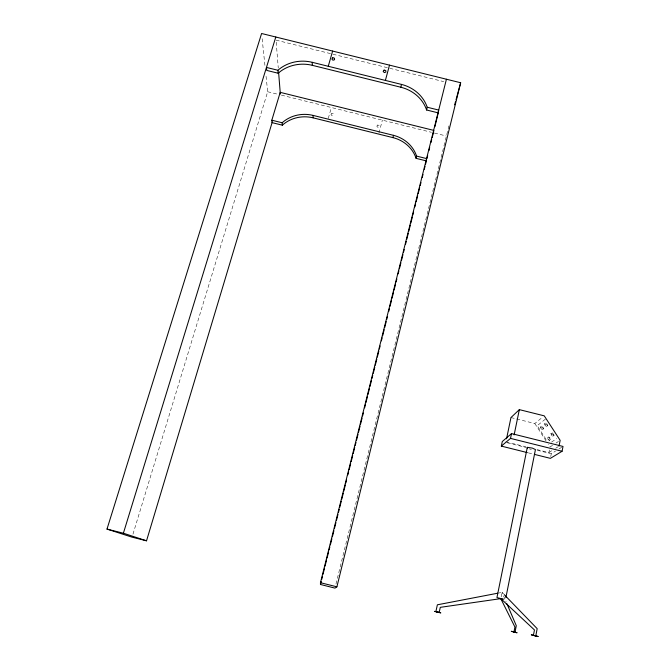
<?xml version="1.0" encoding="UTF-8"?>
<svg xmlns="http://www.w3.org/2000/svg" width="670" height="670" viewBox="0 0 670 670"><rect width="100%" height="100%" fill="white"/><g stroke="black" fill="none" stroke-linecap="round" stroke-linejoin="round"><path stroke-width="0.5" stroke-dasharray="3.35 2.51" d="M550.748 456.521L551.284 453.766L555.472 451.153M536.913 449.57L548.914 452.568L549.819 447.929M501.16 596.844L502.056 592.372L498.982 592.967M335.972 584.056L448.908 125.927M378.927 133.095L382.377 120.156M328.283 118.423L331.374 107.518M132.97 534.166L267.673 91.74L265.822 74.06M510.967 417.561L534.811 423.515L542.667 417.117M545.346 419.194L537.198 425.668L547.264 441.245M551.536 442.091L556.711 438.607M552.541 445.341L550.003 447.007L548.311 444.394M555.924 443.113L558.462 441.446M548.914 452.568L552.281 450.416M555.656 448.272L558.185 446.664M558.822 449.068L563.009 446.446M547.549 437.778L548.856 436.966L550.087 438.08L550.614 439.679L549.308 440.5L548.077 439.378L547.549 437.778L548.78 438.892L549.308 440.5M552.716 436.262L554.048 435.433L553.512 433.792L552.256 432.661L550.924 433.49L551.46 435.123L552.716 436.262L552.181 434.621L550.924 433.49M546.36 426.539L547.692 425.71L547.147 424.068L545.899 422.954L544.568 423.783L545.112 425.425L546.36 426.539L545.816 424.889L544.568 423.783M542.231 429.671L543.538 428.859L543.002 427.242L541.787 426.154L540.481 426.958L541.017 428.574L542.231 429.671L541.687 428.055L540.481 426.958M276.048 40.141L443.691 81.623M267.673 91.74L278.444 94.411M281.408 95.14L431.413 132.308M434.394 133.045L446.178 135.968M505.909 441.823L525.908 446.823M507.291 442.778L526.285 447.526M537.29 450.274L551.284 453.766M528.362 452.853L532.365 453.858M529.35 448.908L531.352 449.453M547.692 425.71L546.444 424.604L545.899 422.954M554.048 435.433L552.792 434.302L552.256 432.661M543.538 428.859L542.323 427.762L541.787 426.154M550.614 439.679L549.383 438.565L548.856 436.966M503.497 593.855L502.056 592.372L506.126 601.894M534.811 423.515L546.058 440.91M262.137 38.701L265.069 66.782M276.208 42.185L278.268 68.022M377.612 125.039L376.808 126.228L377.821 127.325L379.245 126.806L379.12 125.399L377.612 125.039M331.767 113.372L330.955 114.553L331.952 115.65L333.392 115.139L333.275 113.733L331.767 113.372"/><path stroke-width="1" d="M426.388 160.901L416.087 158.346A32.001 29.472 9.7 0 0 393.005 137.643L393.374 135.306L313.066 115.399A32.235 29.488 2.5 0 0 282.162 122.769L271.827 120.206L280.202 92.351L433.984 130.449M400.945 87.267L401.397 84.387L312.253 62.318A35.828 32.294 3 0 0 277.924 70.266L266.451 67.427L266.76 70.417L278.167 73.239A35.627 32.135 3 0 1 312.304 65.325L400.945 87.267A35.544 32.269 9.9 0 1 426.606 109.997L438.038 112.828L438.708 110.073L427.209 107.233A35.745 32.428 9.9 0 0 401.397 84.387M559.031 446.128L560.154 440.332L544.241 415.844L519.342 409.63L510.967 417.561L506.545 438.791M534.367 454.361L550.388 458.355L562.08 451.262L563.009 446.446L511.52 433.591L502.291 441.53L501.336 446.103L527.365 452.61M505.858 597.715L535.439 449.562L532.323 448.088L527.307 447.351L496.947 597.581L503.773 599.256M501.336 446.103L510.532 438.389L511.52 433.591M514.125 434.914L519.342 409.63M416.087 158.346L416.581 156.102A32.168 29.606 9.7 0 0 393.374 135.306M426.606 109.997L427.209 107.233M434.889 126.739L438.322 112.585M446.421 79.227L320.461 582.691L320.461 584.475L334.975 588.118L336.901 586.819L460.659 82.745L261.593 33.5L106.991 529.091L132.057 537.173L146.529 540.807L272.28 121.948M320.461 584.475L321.223 581.434M321.726 579.399L322.488 576.359M322.999 574.324L324.523 568.235M325.025 566.209L326.55 560.12M327.06 558.085L328.585 551.996M329.087 549.969L329.849 546.921M330.36 544.894L331.885 538.806M332.387 536.77L333.911 530.682M334.422 528.655L335.946 522.558M336.449 520.531L337.973 514.443M338.484 512.416L339.246 509.368M339.749 507.341L341.273 501.244M341.784 499.217L343.308 493.128M343.81 491.102L345.335 485.005M345.846 482.978L346.608 479.929M347.872 474.854L348.635 471.814M349.145 469.779L350.661 463.69M351.172 461.663L352.696 455.575M353.207 453.54L354.723 447.451M355.234 445.424L355.996 442.376M356.507 440.349L358.023 434.26M358.534 432.225L360.058 426.137M360.56 424.11L362.085 418.021M362.596 415.986L363.358 412.946M364.622 407.871L365.385 404.822M365.895 402.796L367.42 396.707M367.922 394.672L369.446 388.583M369.957 386.557L371.482 380.459M371.984 378.433L372.746 375.393M373.257 373.358L374.781 367.269M375.284 365.242L376.808 359.145M377.319 357.118L378.843 351.03M379.346 349.003L380.108 345.954M381.381 340.879L382.143 337.831M382.645 335.804L384.17 329.715M384.68 327.68L386.205 321.592M386.707 319.565L387.469 316.516M388.742 311.441L389.505 308.401M390.007 306.366L391.531 300.277M392.042 298.25L393.558 292.162M394.069 290.127L395.593 284.038M396.104 282.011L396.858 278.963M398.131 273.888L398.893 270.847M399.404 268.812L400.92 262.724M401.43 260.697L402.955 254.608M403.457 252.573L404.219 249.533M405.492 244.458L406.255 241.409M406.757 239.383L408.281 233.294M408.792 231.259L410.316 225.17M410.819 223.144L412.343 217.047M412.854 215.02L413.616 211.971M414.881 206.904L415.643 203.856M416.154 201.829L417.678 195.732M418.18 193.705L419.705 187.617M420.216 185.582L420.978 182.542M422.242 177.466L423.005 174.418M424.278 169.343L425.04 166.302M425.542 164.267L426.555 160.214M427.686 155.649L426.924 158.673L416.581 156.102M428.942 150.608L429.696 147.584M430.961 142.542L431.715 139.519M432.217 137.509L433.733 131.462M385.392 80.425L389.505 65.141M454.645 104.838L455.466 101.823M456.019 99.822L460.659 82.745M328.25 66.28L332.63 51.071M106.991 529.091L123.389 533.211L275.797 37.009M497.952 593.168L437.368 604.801L435.877 611.651L439.168 612.481L440.282 607.338L500.8 598.637L534.459 629.942L533.42 635.378L535.791 635.922L537.173 628.653L504.208 594.6M271.827 120.206L272.079 122.635L282.355 125.181A32.076 29.363 2.5 0 1 313.108 117.836L393.005 137.643M510.532 438.389L562.08 451.262M320.461 582.691L336.901 586.819M499.761 598.536L502.374 599.198M123.389 533.211L146.529 540.807M500.8 598.637L514.92 627.011L513.957 631.952L515.004 632.254L516.285 625.688L506.939 603.796M277.924 70.266L278.167 73.239M282.162 122.769L282.355 125.181M278.594 72.159L280.336 94.043M527.307 447.351L527.349 448.364M312.253 62.318L312.304 65.325M313.066 115.399L313.108 117.836M384.094 70.099L383.181 71.388L384.287 72.611L385.887 72.084L385.769 70.534L384.094 70.099M332.789 57.746L331.851 59.019L332.94 60.241L334.556 59.714L334.464 58.173L332.789 57.746M435.073 611.425L434.637 611.367L440.818 612.891L435.073 611.425M538.077 636.5L531.36 634.825L538.077 636.5M513.429 631.802L511.285 631.308L517.106 632.781L513.429 631.802"/></g></svg>
